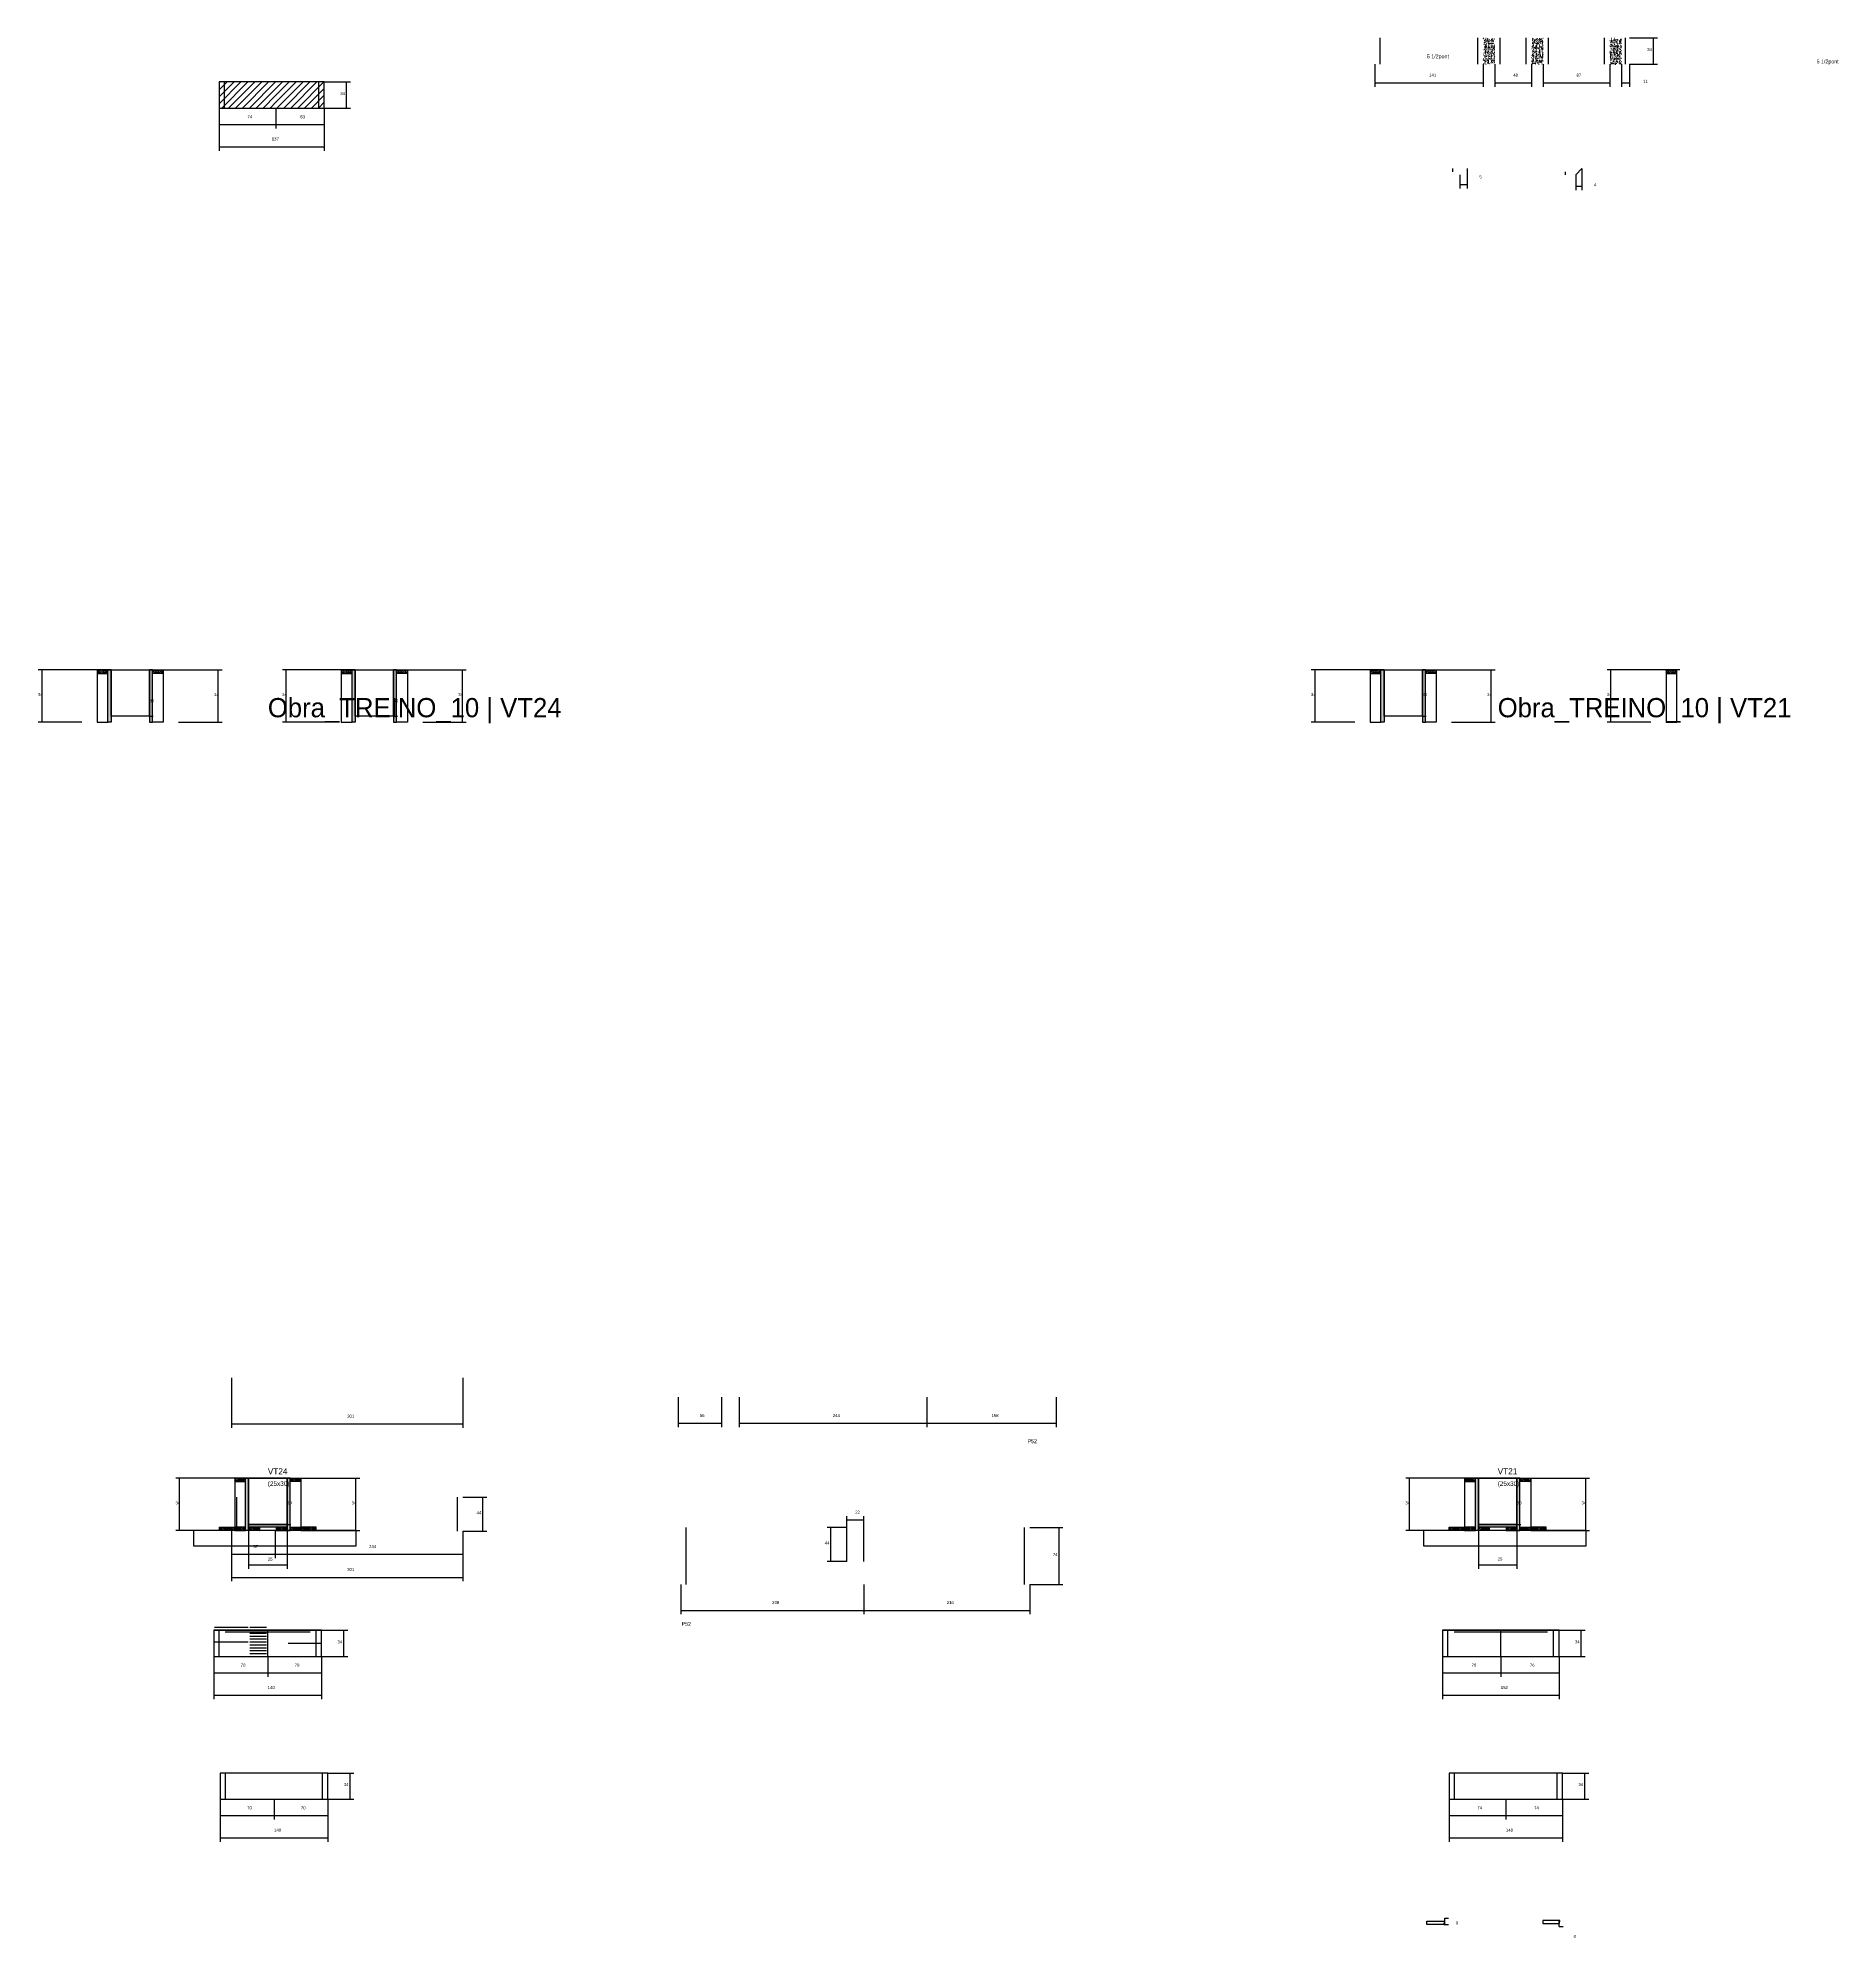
# Model space of a CAD drawing. Header units: metres. Extents: x -2848 to 22762, y -45195 to 1016.
# Drawn here: x 12501 to 14843, y -22598 to -20126 of the extents above; entities that cross this region are included whole.
import ezdxf

# ---------------------------------------------------------------- set-up
doc = ezdxf.new("R2010")
doc.units = ezdxf.units.M
for name, color, linetype in [('CONCRETO', 251, 'Continuous'), ('COTA', 4, 'Continuous'), ('Cota Seção (2x)', 4, 'Continuous'), ('Hachura', 253, 'Continuous'), ('LABEL_ID', 3, 'Continuous'), ('Madeira', 126, 'Continuous'), ('NOMENCLATURA', 7, 'Continuous'), ('Painéis', 200, 'Continuous'), ('SARR_2.2x7', 40, 'Continuous'), ('SARR_EDITAR', 141, 'Continuous'), ('Texto Seção', 7, 'Continuous')]:
    doc.layers.add(name, color=color, linetype=linetype)

msp = doc.modelspace()

# ---------------------------------------------------------------- hatches: boundary and pattern name
at = {"layer": 'COTA'}
h = msp.add_hatch(dxfattribs=at)
h.set_pattern_fill('AR-CONC', scale=0.03)
h.paths.add_polyline_path([(14381.3, -20160.3), (14396.3, -20160.3), (14396.3, -20126.3), (14381.3, -20126.3)])
h = msp.add_hatch(dxfattribs=at)
h.set_pattern_fill('AR-CONC', scale=0.03)
h.paths.add_polyline_path([(14459.1, -20126.3), (14444.1, -20126.3), (14444.1, -20160.3), (14459.1, -20160.3)])
h = msp.add_hatch(dxfattribs=at)
h.set_pattern_fill('AR-CONC', scale=0.03)
h.paths.add_polyline_path([(14546.1, -20126.3), (14561.1, -20126.3), (14561.1, -20160.3), (14546.1, -20160.3)])
at = {"layer": 'Hachura'}
h = msp.add_hatch(dxfattribs=at)
h.set_pattern_fill('ANSI31', scale=2)
h.paths.add_polyline_path([(12736.7, -20183.5), (12736.7, -20217.5), (12810.6, -20217.5), (12810.6, -20183.5)])
h = msp.add_hatch(dxfattribs=at)
h.set_pattern_fill('ANSI31', scale=2)
h.paths.add_polyline_path([(12810.6, -20183.5), (12810.6, -20217.5), (12873.5, -20217.5), (12873.5, -20183.5)])
h = msp.add_hatch(dxfattribs=at)
h.set_pattern_fill('ANSI31', scale=0.5)
h.paths.add_polyline_path([(12592, -20952.9), (12592, -20948.5), (12592, -20948.5), (12578, -20948.5), (12578, -20948.5), (12578, -20952.9), (12578, -20952.9), (12592, -20952.9)])
h = msp.add_hatch(color=8, dxfattribs=at)
h.dxf.hatch_style = 1
h.paths.add_polyline_path([(12592, -20948.5), (12596, -20948.5), (12596, -20948.5), (12596, -21016.5), (12596, -21016.5), (12592, -21016.5), (12592, -21016.5), (12592, -20948.5)])
h = msp.add_hatch(color=8, dxfattribs=at)
h.dxf.hatch_style = 1
h.paths.add_polyline_path([(12650, -20948.5), (12646, -20948.5), (12646, -20948.5), (12646, -21016.5), (12646, -21016.5), (12650, -21016.5), (12650, -21016.5), (12650, -20948.5)])
h = msp.add_hatch(dxfattribs=at)
h.set_pattern_fill('ANSI31', scale=0.5)
h.paths.add_polyline_path([(12650, -20952.9), (12650, -20948.5), (12650, -20948.5), (12664, -20948.5), (12664, -20948.5), (12664, -20952.9), (12664, -20952.9), (12650, -20952.9)])
h = msp.add_hatch(dxfattribs=at)
h.set_pattern_fill('ANSI31', scale=0.5)
h.paths.add_polyline_path([(12909.6, -20952.9), (12909.6, -20948.5), (12909.6, -20948.5), (12895.6, -20948.5), (12895.6, -20948.5), (12895.6, -20952.9), (12895.6, -20952.9), (12909.6, -20952.9)])
h = msp.add_hatch(color=8, dxfattribs=at)
h.dxf.hatch_style = 1
h.paths.add_polyline_path([(12909.6, -20948.5), (12913.6, -20948.5), (12913.6, -20948.5), (12913.6, -21016.5), (12913.6, -21016.5), (12909.6, -21016.5), (12909.6, -21016.5), (12909.6, -20948.5)])
h = msp.add_hatch(color=8, dxfattribs=at)
h.dxf.hatch_style = 1
h.paths.add_polyline_path([(12967.6, -20948.5), (12963.6, -20948.5), (12963.6, -20948.5), (12963.6, -21016.5), (12963.6, -21016.5), (12967.6, -21016.5), (12967.6, -21016.5), (12967.6, -20948.5)])
h = msp.add_hatch(dxfattribs=at)
h.set_pattern_fill('ANSI31', scale=0.5)
h.paths.add_polyline_path([(12967.6, -20952.9), (12967.6, -20948.5), (12967.6, -20948.5), (12981.6, -20948.5), (12981.6, -20948.5), (12981.6, -20952.9), (12981.6, -20952.9), (12967.6, -20952.9)])
h = msp.add_hatch(dxfattribs=at)
h.set_pattern_fill('ANSI31', scale=0.5)
h.paths.add_polyline_path([(14248.1, -20952.9), (14248.1, -20948.5), (14248.1, -20948.5), (14234.1, -20948.5), (14234.1, -20948.5), (14234.1, -20952.9), (14234.1, -20952.9), (14248.1, -20952.9)])
h = msp.add_hatch(color=8, dxfattribs=at)
h.dxf.hatch_style = 1
h.paths.add_polyline_path([(14248.1, -20948.5), (14252.1, -20948.5), (14252.1, -20948.5), (14252.1, -21016.5), (14252.1, -21016.5), (14248.1, -21016.5), (14248.1, -21016.5), (14248.1, -20948.5)])
h = msp.add_hatch(color=8, dxfattribs=at)
h.dxf.hatch_style = 1
h.paths.add_polyline_path([(14306.1, -20948.5), (14302.1, -20948.5), (14302.1, -20948.5), (14302.1, -21016.5), (14302.1, -21016.5), (14306.1, -21016.5), (14306.1, -21016.5), (14306.1, -20948.5)])
h = msp.add_hatch(dxfattribs=at)
h.set_pattern_fill('ANSI31', scale=0.5)
h.paths.add_polyline_path([(14306.1, -20952.9), (14306.1, -20948.5), (14306.1, -20948.5), (14320.1, -20948.5), (14320.1, -20948.5), (14320.1, -20952.9), (14320.1, -20952.9), (14306.1, -20952.9)])
h = msp.add_hatch(dxfattribs=at)
h.set_pattern_fill('ANSI31', scale=0.5)
h.paths.add_polyline_path([(14633.1, -20952.9), (14633.1, -20948.5), (14633.1, -20948.5), (14619.1, -20948.5), (14619.1, -20948.5), (14619.1, -20952.9), (14619.1, -20952.9), (14633.1, -20952.9)])
h = msp.add_hatch(dxfattribs=at)
h.set_pattern_fill('ANSI31', scale=0.5)
h.paths.add_polyline_path([(12771, -22004.4), (12771, -22000), (12771, -22000), (12757, -22000), (12757, -22000), (12757, -22004.4), (12757, -22004.4), (12771, -22004.4)])
h = msp.add_hatch(color=8, dxfattribs=at)
h.dxf.hatch_style = 1
h.paths.add_polyline_path([(12771, -22000), (12775, -22000), (12775, -22000), (12775, -22068), (12775, -22068), (12771, -22068), (12771, -22068), (12771, -22000)])
h = msp.add_hatch(color=8, dxfattribs=at)
h.dxf.hatch_style = 1
h.paths.add_polyline_path([(12829, -22000), (12825, -22000), (12825, -22000), (12825, -22068), (12825, -22068), (12829, -22068), (12829, -22068), (12829, -22000)])
h = msp.add_hatch(dxfattribs=at)
h.set_pattern_fill('ANSI31', scale=0.5)
h.paths.add_polyline_path([(12829, -22004.4), (12829, -22000), (12829, -22000), (12843, -22000), (12843, -22000), (12843, -22004.4), (12843, -22004.4), (12829, -22004.4)])
h = msp.add_hatch(dxfattribs=at)
h.set_pattern_fill('ANSI31', scale=0.5)
h.paths.add_polyline_path([(14371, -22004.4), (14371, -22000), (14371, -22000), (14357, -22000), (14357, -22000), (14357, -22004.4), (14357, -22004.4), (14371, -22004.4)])
h = msp.add_hatch(color=8, dxfattribs=at)
h.dxf.hatch_style = 1
h.paths.add_polyline_path([(14371, -22000), (14375, -22000), (14375, -22000), (14375, -22068), (14375, -22068), (14371, -22068), (14371, -22068), (14371, -22000)])
h = msp.add_hatch(color=8, dxfattribs=at)
h.dxf.hatch_style = 1
h.paths.add_polyline_path([(14429, -22000), (14425, -22000), (14425, -22000), (14425, -22068), (14425, -22068), (14429, -22068), (14429, -22068), (14429, -22000)])
h = msp.add_hatch(dxfattribs=at)
h.set_pattern_fill('ANSI31', scale=0.5)
h.paths.add_polyline_path([(14429, -22004.4), (14429, -22000), (14429, -22000), (14443, -22000), (14443, -22000), (14443, -22004.4), (14443, -22004.4), (14429, -22004.4)])
h = msp.add_hatch(dxfattribs=at)
h.set_pattern_fill('ANSI31', scale=0.5)
h.paths.add_polyline_path([(12737, -22068), (12737, -22063.6), (12737, -22063.6), (12757, -22063.6), (12757, -22063.6), (12757, -22068), (12757, -22068), (12737, -22068)])
h = msp.add_hatch(dxfattribs=at)
h.set_pattern_fill('ANSI31', scale=0.5)
h.paths.add_polyline_path([(12771, -22068), (12771, -22063.6), (12771, -22063.6), (12757, -22063.6), (12757, -22063.6), (12757, -22068), (12757, -22068), (12771, -22068)])
h = msp.add_hatch(color=8, dxfattribs=at)
h.dxf.hatch_style = 1
h.paths.add_polyline_path([(12775, -22063.6), (12775, -22060), (12775, -22060), (12825, -22060), (12825, -22060), (12825, -22063.6), (12825, -22063.6), (12775, -22063.6)])
h = msp.add_hatch(dxfattribs=at)
h.set_pattern_fill('ANSI31', scale=0.5)
h.paths.add_polyline_path([(12775, -22068), (12775, -22063.6), (12775, -22063.6), (12789, -22063.6), (12789, -22063.6), (12789, -22068), (12789, -22068), (12775, -22068)])
h = msp.add_hatch(dxfattribs=at)
h.set_pattern_fill('ANSI31', scale=0.5)
h.paths.add_polyline_path([(12825, -22068), (12825, -22063.6), (12825, -22063.6), (12811, -22063.6), (12811, -22063.6), (12811, -22068), (12811, -22068), (12825, -22068)])
h = msp.add_hatch(dxfattribs=at)
h.set_pattern_fill('ANSI31', scale=0.5)
h.paths.add_polyline_path([(12829, -22068), (12829, -22063.6), (12829, -22063.6), (12843, -22063.6), (12843, -22063.6), (12843, -22068), (12843, -22068), (12829, -22068)])
h = msp.add_hatch(dxfattribs=at)
h.set_pattern_fill('ANSI31', scale=0.5)
h.paths.add_polyline_path([(12863, -22068), (12863, -22063.6), (12863, -22063.6), (12843, -22063.6), (12843, -22063.6), (12843, -22068), (12843, -22068), (12863, -22068)])
h = msp.add_hatch(dxfattribs=at)
h.set_pattern_fill('ANSI31', scale=0.5)
h.paths.add_polyline_path([(14337, -22068), (14337, -22063.6), (14337, -22063.6), (14357, -22063.6), (14357, -22063.6), (14357, -22068), (14357, -22068), (14337, -22068)])
h = msp.add_hatch(dxfattribs=at)
h.set_pattern_fill('ANSI31', scale=0.5)
h.paths.add_polyline_path([(14371, -22068), (14371, -22063.6), (14371, -22063.6), (14357, -22063.6), (14357, -22063.6), (14357, -22068), (14357, -22068), (14371, -22068)])
h = msp.add_hatch(color=8, dxfattribs=at)
h.dxf.hatch_style = 1
h.paths.add_polyline_path([(14375, -22063.6), (14375, -22060), (14375, -22060), (14425, -22060), (14425, -22060), (14425, -22063.6), (14425, -22063.6), (14375, -22063.6)])
h = msp.add_hatch(dxfattribs=at)
h.set_pattern_fill('ANSI31', scale=0.5)
h.paths.add_polyline_path([(14375, -22068), (14375, -22063.6), (14375, -22063.6), (14389, -22063.6), (14389, -22063.6), (14389, -22068), (14389, -22068), (14375, -22068)])
h = msp.add_hatch(dxfattribs=at)
h.set_pattern_fill('ANSI31', scale=0.5)
h.paths.add_polyline_path([(14425, -22068), (14425, -22063.6), (14425, -22063.6), (14411, -22063.6), (14411, -22063.6), (14411, -22068), (14411, -22068), (14425, -22068)])
h = msp.add_hatch(dxfattribs=at)
h.set_pattern_fill('ANSI31', scale=0.5)
h.paths.add_polyline_path([(14429, -22068), (14429, -22063.6), (14429, -22063.6), (14443, -22063.6), (14443, -22063.6), (14443, -22068), (14443, -22068), (14429, -22068)])
h = msp.add_hatch(dxfattribs=at)
h.set_pattern_fill('ANSI31', scale=0.5)
h.paths.add_polyline_path([(14463, -22068), (14463, -22063.6), (14463, -22063.6), (14443, -22063.6), (14443, -22063.6), (14443, -22068), (14443, -22068), (14463, -22068)])

# ---------------------------------------------------------------- linework, layer by layer
at = {"layer": 'CONCRETO'}
for points in [[(12596, -20948.5), (12596, -20948.5), (12596, -20948.5), (12596, -20948.5), (12646, -20948.5), (12646, -20948.5), (12646, -20948.5), (12646, -21008.5), (12596, -21008.5), (12596, -20948.5)], [(12913.6, -20948.5), (12913.6, -20948.5), (12913.6, -20948.5), (12913.6, -20948.5), (12963.6, -20948.5), (12963.6, -20948.5), (12963.6, -20948.5), (12963.6, -21008.5), (12913.6, -21008.5), (12913.6, -20948.5)], [(14252.1, -20948.5), (14252.1, -20948.5), (14252.1, -20948.5), (14252.1, -20948.5), (14302.1, -20948.5), (14302.1, -20948.5), (14302.1, -20948.5), (14302.1, -21008.5), (14252.1, -21008.5), (14252.1, -20948.5)], [(12775, -22000), (12775, -22000), (12775, -22000), (12775, -22000), (12825, -22000), (12825, -22000), (12825, -22000), (12825, -22060), (12775, -22060), (12775, -22000)], [(12775, -22060), (12825, -22060), (12825, -22000), (12775, -22000)], [(14375, -22000), (14375, -22000), (14375, -22000), (14375, -22000), (14425, -22000), (14425, -22000), (14425, -22000), (14425, -22060), (14375, -22060), (14375, -22000)], [(14375, -22060), (14425, -22060), (14425, -22000), (14375, -22000)]]:
    msp.add_lwpolyline(points, close=True, dxfattribs=at)
at = {"layer": 'COTA'}
for p, q in [((14571.7, -20126.3), (14607.7, -20126.3)), ((14602.7, -20160.3), (14602.7, -20126.3)), ((14240.3, -20160.3), (14240.3, -20189.7)), ((14381.3, -20160.3), (14381.3, -20189.7)), ((14396.3, -20160.3), (14396.3, -20189.7)), ((14444.1, -20160.3), (14444.1, -20189.7)), ((14459.1, -20160.3), (14459.1, -20189.7)), ((14546.1, -20160.3), (14546.1, -20189.7)), ((14561.1, -20160.3), (14561.1, -20189.7)), ((14571.7, -20160.3), (14571.7, -20189.7)), ((14571.7, -20160.3), (14607.7, -20160.3)), ((12873.5, -20183.5), (12907.4, -20183.5)), ((12902.4, -20217.5), (12902.4, -20183.5)), ((14240.3, -20184.7), (14381.3, -20184.7)), ((14396.3, -20184.7), (14444.1, -20184.7)), ((14459.1, -20184.7), (14546.1, -20184.7)), ((14561.1, -20184.7), (14571.7, -20184.7)), ((12736.7, -20217.5), (12736.7, -20273)), ((12736.7, -20217.5), (12736.7, -20243.9)), ((12810.6, -20217.5), (12810.6, -20243.9)), ((12810.6, -20217.5), (12810.6, -20243.9)), ((12873.5, -20217.5), (12907.4, -20217.5)), ((12873.5, -20217.5), (12873.5, -20273)), ((12873.5, -20217.5), (12873.5, -20243.9)), ((12736.7, -20238.9), (12810.6, -20238.9)), ((12810.6, -20238.9), (12873.5, -20238.9)), ((12736.7, -20268), (12873.5, -20268)), ((14350.8, -20304.2), (14350.8, -20322.1)), ((14350.8, -20317.1), (14360.3, -20317.1)), ((14360.3, -20296.2), (14360.3, -20322.1)), ((14501.5, -20304.2), (14501.5, -20324.1)), ((14509.5, -20296.2), (14509.5, -20324.1)), ((14501.5, -20319.1), (14509.5, -20319.1)), ((12596, -20948.5), (12501.3, -20948.5)), ((12506.3, -21016.5), (12506.3, -20948.5)), ((12664, -20948.5), (12740.5, -20948.5)), ((12735.5, -21016.5), (12735.5, -20948.5)), ((12913.6, -20948.5), (12818.9, -20948.5)), ((12823.9, -21016.5), (12823.9, -20948.5)), ((12981.6, -20948.5), (13058.1, -20948.5)), ((13053.1, -21016.5), (13053.1, -20948.5)), ((14252.1, -20948.5), (14157.5, -20948.5)), ((14162.5, -21016.5), (14162.5, -20948.5)), ((14320.1, -20948.5), (14396.6, -20948.5)), ((14391.6, -21016.5), (14391.6, -20948.5)), ((14637.1, -20948.5), (14542.4, -20948.5)), ((14547.4, -21016.5), (14547.4, -20948.5)), ((12558, -21016.5), (12501.3, -21016.5)), ((12684, -21016.5), (12740.5, -21016.5)), ((12875.6, -21016.5), (12818.9, -21016.5)), ((13001.6, -21016.5), (13058.1, -21016.5)), ((14214.1, -21016.5), (14157.5, -21016.5)), ((14340.1, -21016.5), (14396.6, -21016.5)), ((14599.1, -21016.5), (14542.4, -21016.5)), ((12752.7, -21869.2), (12752.7, -21934.4)), ((13053.7, -21869.2), (13053.7, -21934.4)), ((12752.7, -21929.4), (13053.7, -21929.4)), ((12775, -22000), (12680.3, -22000)), ((12685.3, -22068), (12685.3, -22000)), ((12843, -22000), (12919.5, -22000)), ((12914.5, -22068), (12914.5, -22000)), ((14375, -22000), (14280.3, -22000)), ((14285.3, -22068), (14285.3, -22000)), ((14443, -22000), (14519.5, -22000)), ((14514.5, -22068), (14514.5, -22000)), ((13053.7, -22024.8), (13084.8, -22024.8)), ((13079.8, -22068.8), (13079.8, -22024.8)), ((12737, -22068), (12680.3, -22068)), ((12752.7, -22068.8), (12752.7, -22134)), ((12752.7, -22068.8), (12752.7, -22103.9)), ((12775, -22063.6), (12775, -22117.7)), ((12809.7, -22068.8), (12809.7, -22103.9)), ((12809.7, -22068.8), (12809.7, -22103.9)), ((12825, -22063.6), (12825, -22117.7)), ((12863, -22068), (12919.5, -22068)), ((13053.7, -22068.8), (13053.7, -22134)), ((13053.7, -22068.8), (13053.7, -22103.9)), ((13053.7, -22068.8), (13084.8, -22068.8)), ((14337, -22068), (14280.3, -22068)), ((14375, -22063.6), (14375, -22117.7)), ((14425, -22063.6), (14425, -22117.7)), ((14463, -22068), (14519.5, -22068)), ((12752.7, -22098.9), (12809.7, -22098.9)), ((12775, -22112.7), (12825, -22112.7)), ((12809.7, -22098.9), (13053.7, -22098.9)), ((14375, -22112.7), (14425, -22112.7)), ((12752.7, -22129), (13053.7, -22129)), ((12870, -22197.8), (12903.9, -22197.8)), ((12898.9, -22231.8), (12898.9, -22197.8)), ((14479.8, -22197.8), (14513.7, -22197.8)), ((14508.7, -22231.8), (14508.7, -22197.8)), ((12870, -22231.8), (12903.9, -22231.8)), ((14479.8, -22231.8), (14513.7, -22231.8)), ((12878, -22383.5), (12912, -22383.5)), ((12907, -22417.5), (12907, -22383.5)), ((14484.5, -22383.5), (14518.4, -22383.5)), ((14513.4, -22417.5), (14513.4, -22383.5)), ((12878, -22417.5), (12912, -22417.5)), ((14484.5, -22417.5), (14518.4, -22417.5))]:
    msp.add_line(p, q, dxfattribs=at)
at = {"layer": 'Cota Seção (2x)'}
for p, q in [((12646, -21008.5), (12646, -20948.5)), ((12646, -20948.5), (12651, -20948.5)), ((12963.6, -21008.5), (12963.6, -20948.5)), ((12963.6, -20948.5), (12968.6, -20948.5)), ((14302.1, -21008.5), (14302.1, -20948.5)), ((14302.1, -20948.5), (14307.1, -20948.5)), ((12646, -21008.5), (12651, -21008.5)), ((12963.6, -21008.5), (12968.6, -21008.5)), ((14302.1, -21008.5), (14307.1, -21008.5)), ((13333.7, -21894.4), (13333.7, -21933.4)), ((13390.2, -21894.4), (13390.2, -21933.4)), ((13413.2, -21894.4), (13413.2, -21933.4)), ((13657.2, -21894.4), (13657.2, -21933.4)), ((13657.2, -21894.4), (13657.2, -21933.4)), ((13825.7, -21894.4), (13825.7, -21933.4)), ((13333.7, -21928.4), (13390.2, -21928.4)), ((13413.2, -21928.4), (13657.2, -21928.4)), ((13657.2, -21928.4), (13825.7, -21928.4)), ((12825, -22060), (12825, -22000)), ((12825, -22000), (12830, -22000)), ((14425, -22060), (14425, -22000)), ((14425, -22000), (14430, -22000)), ((12825, -22060), (12830, -22060)), ((13553.2, -22064.3), (13527.6, -22064.3)), ((13532.6, -22108.3), (13532.6, -22064.3)), ((13553.2, -22108.3), (13553.2, -22049.2)), ((13553.2, -22054.2), (13575.2, -22054.2)), ((13575.2, -22108.3), (13575.2, -22049.2)), ((13791.2, -22064.3), (13834.3, -22064.3)), ((13829.3, -22138.3), (13829.3, -22064.3)), ((14425, -22060), (14430, -22060)), ((13553.2, -22108.3), (13527.6, -22108.3)), ((13337.2, -22138.3), (13337.2, -22176.9)), ((13575.2, -22138.3), (13575.2, -22176.9)), ((13575.2, -22138.3), (13575.2, -22176.9)), ((13791.2, -22138.3), (13834.3, -22138.3)), ((13791.2, -22138.3), (13791.2, -22176.9)), ((13337.2, -22171.9), (13575.2, -22171.9)), ((13575.2, -22171.9), (13791.2, -22171.9)), ((12729.6, -22231.8), (12729.6, -22287.3)), ((12729.6, -22231.8), (12729.6, -22258.2)), ((12799.8, -22231.8), (12799.8, -22258.2)), ((12799.8, -22231.8), (12799.8, -22258.2)), ((12870, -22231.8), (12870, -22287.3)), ((12870, -22231.8), (12870, -22258.2)), ((14328.3, -22231.8), (14328.3, -22287.3)), ((14328.3, -22231.8), (14328.3, -22258.2)), ((14404, -22231.8), (14404, -22258.2)), ((14404, -22231.8), (14404, -22258.2)), ((14479.8, -22231.8), (14479.8, -22287.3)), ((14479.8, -22231.8), (14479.8, -22258.2)), ((12729.6, -22253.2), (12799.8, -22253.2)), ((12799.8, -22253.2), (12870, -22253.2)), ((14328.3, -22253.2), (14404, -22253.2)), ((14404, -22253.2), (14479.8, -22253.2)), ((12729.6, -22282.3), (12870, -22282.3)), ((14328.3, -22282.3), (14479.8, -22282.3)), ((12738.1, -22417.5), (12738.1, -22473)), ((12738.1, -22417.5), (12738.1, -22443.9)), ((12808.1, -22417.5), (12808.1, -22443.9)), ((12808.1, -22417.5), (12808.1, -22443.9)), ((12878, -22417.5), (12878, -22473)), ((12878, -22417.5), (12878, -22443.9)), ((14336.7, -22417.5), (14336.7, -22473)), ((14336.7, -22417.5), (14336.7, -22443.9)), ((14410.6, -22417.5), (14410.6, -22443.9)), ((14410.6, -22417.5), (14410.6, -22443.9)), ((14484.5, -22417.5), (14484.5, -22473)), ((14484.5, -22417.5), (14484.5, -22443.9)), ((12738.1, -22438.9), (12808.1, -22438.9)), ((12808.1, -22438.9), (12878, -22438.9)), ((14336.7, -22438.9), (14410.6, -22438.9)), ((14410.6, -22438.9), (14484.5, -22438.9)), ((12738.1, -22468), (12878, -22468)), ((14336.7, -22468), (14484.5, -22468)), ((14330, -22580.4), (14336.1, -22580.4)), ((14331.1, -22580.4), (14331.1, -22572.4)), ((14331.1, -22572.4), (14336.1, -22572.4)), ((14480.9, -22575.2), (14475.1, -22575.2)), ((14480.1, -22583.2), (14480.1, -22575.2)), ((14480.1, -22583.2), (14485.1, -22583.2))]:
    msp.add_line(p, q, dxfattribs=at)
at = {"layer": 'Madeira'}
for points in [[(12592, -20952.9), (12592, -20948.5), (12578, -20948.5), (12578, -20952.9)], [(12592, -20948.5), (12578, -20948.5), (12578, -21016.5), (12592, -21016.5)], [(12650, -20952.9), (12650, -20948.5), (12664, -20948.5), (12664, -20952.9)], [(12650, -20948.5), (12664, -20948.5), (12664, -21016.5), (12650, -21016.5)], [(12909.6, -20952.9), (12909.6, -20948.5), (12895.6, -20948.5), (12895.6, -20952.9)], [(12909.6, -20948.5), (12895.6, -20948.5), (12895.6, -21016.5), (12909.6, -21016.5)], [(12967.6, -20952.9), (12967.6, -20948.5), (12981.6, -20948.5), (12981.6, -20952.9)], [(12967.6, -20948.5), (12981.6, -20948.5), (12981.6, -21016.5), (12967.6, -21016.5)], [(14248.1, -20952.9), (14248.1, -20948.5), (14234.1, -20948.5), (14234.1, -20952.9)], [(14248.1, -20948.5), (14234.1, -20948.5), (14234.1, -21016.5), (14248.1, -21016.5)], [(14306.1, -20952.9), (14306.1, -20948.5), (14320.1, -20948.5), (14320.1, -20952.9)], [(14306.1, -20948.5), (14320.1, -20948.5), (14320.1, -21016.5), (14306.1, -21016.5)], [(14633.1, -20952.9), (14633.1, -20948.5), (14619.1, -20948.5), (14619.1, -20952.9)], [(14633.1, -20948.5), (14619.1, -20948.5), (14619.1, -21016.5), (14633.1, -21016.5)], [(12771, -22004.4), (12771, -22000), (12757, -22000), (12757, -22004.4)], [(12771, -22000), (12757, -22000), (12757, -22068), (12771, -22068)], [(12829, -22004.4), (12829, -22000), (12843, -22000), (12843, -22004.4)], [(12829, -22000), (12843, -22000), (12843, -22068), (12829, -22068)], [(14371, -22004.4), (14371, -22000), (14357, -22000), (14357, -22004.4)], [(14371, -22000), (14357, -22000), (14357, -22068), (14371, -22068)], [(14429, -22004.4), (14429, -22000), (14443, -22000), (14443, -22004.4)], [(14429, -22000), (14443, -22000), (14443, -22068), (14429, -22068)], [(12703.5, -22088), (12915.1, -22088), (12915.1, -22068), (12703.5, -22068)], [(12737, -22068), (12737, -22063.6), (12757, -22063.6), (12757, -22068)], [(12771, -22068), (12771, -22063.6), (12757, -22063.6), (12757, -22068)], [(12775, -22068), (12775, -22063.6), (12789, -22063.6), (12789, -22068)], [(12825, -22068), (12825, -22063.6), (12811, -22063.6), (12811, -22068)], [(12829, -22068), (12829, -22063.6), (12843, -22063.6), (12843, -22068)], [(12863, -22068), (12863, -22063.6), (12843, -22063.6), (12843, -22068)], [(14303.5, -22088), (14515.1, -22088), (14515.1, -22068), (14303.5, -22068)], [(14337, -22068), (14337, -22063.6), (14357, -22063.6), (14357, -22068)], [(14371, -22068), (14371, -22063.6), (14357, -22063.6), (14357, -22068)], [(14375, -22068), (14375, -22063.6), (14389, -22063.6), (14389, -22068)], [(14425, -22068), (14425, -22063.6), (14411, -22063.6), (14411, -22068)], [(14429, -22068), (14429, -22063.6), (14443, -22063.6), (14443, -22068)], [(14463, -22068), (14463, -22063.6), (14443, -22063.6), (14443, -22068)]]:
    msp.add_lwpolyline(points, close=True, dxfattribs=at)
at = {"layer": 'Painéis'}
for p, q in [((12775, -22068), (12775, -22000)), ((12825, -22068), (12825, -22000)), ((14375, -22068), (14375, -22000)), ((14425, -22068), (14425, -22000)), ((12775, -22060), (12825, -22060)), ((12775, -22063.6), (12775, -22060)), ((12825, -22063.6), (12825, -22060)), ((14375, -22060), (14425, -22060)), ((14375, -22063.6), (14375, -22060)), ((14425, -22063.6), (14425, -22060)), ((12729.6, -22197.8), (12870, -22197.8)), ((12799.8, -22231.8), (12799.8, -22197.8)), ((12870, -22231.8), (12870, -22197.8)), ((14328.3, -22197.8), (14479.8, -22197.8)), ((14404, -22231.8), (14404, -22197.8)), ((14479.8, -22231.8), (14479.8, -22197.8)), ((12729.6, -22231.8), (12870, -22231.8)), ((14328.3, -22231.8), (14479.8, -22231.8))]:
    msp.add_line(p, q, dxfattribs=at)
for points in [[(12736.7, -20217.5), (12873.5, -20217.5), (12873.5, -20183.5), (12736.7, -20183.5)], [(12592, -20948.5), (12596, -20948.5), (12596, -21016.5), (12592, -21016.5)], [(12650, -20948.5), (12646, -20948.5), (12646, -21016.5), (12650, -21016.5)], [(12909.6, -20948.5), (12913.6, -20948.5), (12913.6, -21016.5), (12909.6, -21016.5)], [(12967.6, -20948.5), (12963.6, -20948.5), (12963.6, -21016.5), (12967.6, -21016.5)], [(14248.1, -20948.5), (14252.1, -20948.5), (14252.1, -21016.5), (14248.1, -21016.5)], [(14306.1, -20948.5), (14302.1, -20948.5), (14302.1, -21016.5), (14306.1, -21016.5)], [(12771, -22000), (12775, -22000), (12775, -22068), (12771, -22068)], [(12829, -22000), (12825, -22000), (12825, -22068), (12829, -22068)], [(14371, -22000), (14375, -22000), (14375, -22068), (14371, -22068)], [(14429, -22000), (14425, -22000), (14425, -22068), (14429, -22068)], [(12775, -22063.6), (12775, -22060), (12825, -22060), (12825, -22063.6)], [(14375, -22063.6), (14375, -22060), (14425, -22060), (14425, -22063.6)], [(12729.6, -22231.8), (12870, -22231.8), (12870, -22197.8), (12729.6, -22197.8)], [(14328.3, -22231.8), (14479.8, -22231.8), (14479.8, -22197.8), (14328.3, -22197.8)], [(12738.1, -22417.5), (12878, -22417.5), (12878, -22383.5), (12738.1, -22383.5)], [(14336.7, -22417.5), (14484.5, -22417.5), (14484.5, -22383.5), (14336.7, -22383.5)], [(14330, -22580.4), (14308, -22580.4), (14308, -22576.4), (14330.5, -22576.4)], [(14480.9, -22575.2), (14458.9, -22575.2), (14458.9, -22579.2), (14480.5, -22579.2)]]:
    msp.add_lwpolyline(points, close=True, dxfattribs=at)
at = {"layer": 'SARR_2.2x7'}
for p, q in [((14247.3, -20160.3), (14247.3, -20126.3)), ((14374.3, -20160.3), (14374.3, -20126.3)), ((14403.3, -20160.3), (14403.3, -20126.3)), ((14437.1, -20160.3), (14437.1, -20126.3)), ((14466.1, -20160.3), (14466.1, -20126.3)), ((14539.1, -20160.3), (14539.1, -20126.3)), ((12743.7, -20217.5), (12743.7, -20183.5)), ((12866.5, -20217.5), (12866.5, -20183.5)), ((14341.8, -20300.2), (14341.8, -20296.2)), ((14488.3, -20304.2), (14488.3, -20300.2)), ((14501.5, -20304.2), (14509.5, -20296.2)), ((12759.7, -22068.8), (12759.7, -22024.8)), ((13046.7, -22068.8), (13046.7, -22024.8)), ((13344.2, -22138.3), (13344.2, -22064.3)), ((13784.2, -22138.3), (13784.2, -22064.3)), ((12730.6, -22193.62), (12774.4, -22193.62)), ((12776.4, -22193.62), (12798.4, -22193.62)), ((12730.6, -22212.71), (12774.4, -22212.71)), ((12736.6, -22231.8), (12736.6, -22197.8)), ((12744.6, -22200), (12799.8, -22200)), ((12776.4, -22201.58), (12798.4, -22201.58)), ((12776.4, -22205.36), (12798.4, -22205.36)), ((12776.4, -22209.13), (12798.4, -22209.13)), ((12776.4, -22212.71), (12798.4, -22212.71)), ((12776.4, -22212.91), (12798.4, -22212.91)), ((12776.4, -22216.69), (12798.4, -22216.69)), ((12776.4, -22220.47), (12798.4, -22220.47)), ((12799.8, -22200), (12855, -22200)), ((12826.4, -22197.44), (12869.4, -22197.44)), ((12826.4, -22214.62), (12869.4, -22214.62)), ((12863, -22231.8), (12863, -22197.8)), ((14335.3, -22231.8), (14335.3, -22197.8)), ((14343.3, -22200), (14404, -22200)), ((14404, -22200), (14464.8, -22200)), ((14472.8, -22231.8), (14472.8, -22197.8)), ((12776.4, -22224.24), (12798.4, -22224.24)), ((12776.4, -22228.02), (12798.4, -22228.02)), ((12745.1, -22417.5), (12745.1, -22383.5)), ((12871, -22417.5), (12871, -22383.5)), ((14343.7, -22417.5), (14343.7, -22383.5)), ((14477.5, -22417.5), (14477.5, -22383.5))]:
    msp.add_line(p, q, dxfattribs=at)
at = {"layer": 'SARR_EDITAR'}
msp.add_line((14566.4, -20160.3), (14566.4, -20126.3), dxfattribs=at)

# ---------------------------------------------------------------- texts
at = {"layer": 'COTA'}
for s, p in [('34', (14594.5, -20143.3)), ('141', (14310.8, -20176.6)), ('48', (14420.2, -20176.6)), ('87', (14502.6, -20176.6)), ('11', (14589.3, -20184.7)), ('34', (12894.2, -20200.5)), ('74', (12773.6, -20230.7)), ('63', (12842, -20230.8)), ('137', (12805.1, -20259.7)), ('5', (14376.3, -20309)), ('4', (14525.3, -20319.1)), ('34', (12500.8, -20982.5)), ('34', (12730, -20982.5)), ('34', (12818.4, -20982.5)), ('34', (13047.6, -20982.5)), ('34', (14157, -20982.5)), ('34', (14386.1, -20982.5)), ('34', (14541.9, -20982.5)), ('301', (12903.2, -21921.2)), ('34', (12679.8, -22034)), ('34', (12909, -22034)), ('44', (13071.7, -22046.8)), ('34', (14279.8, -22034)), ('34', (14509, -22034)), ('57', (12781.2, -22090.8)), ('244', (12931.7, -22090.8)), ('25', (12800, -22107.2)), ('301', (12903.2, -22120.8)), ('25', (14400, -22107.2)), ('34', (12890.7, -22214.8)), ('34', (14500.5, -22214.8)), ('34', (12898.8, -22400.5)), ('34', (14505.2, -22400.5))]:
    msp.add_text(s, height=4, dxfattribs=at).set_placement(p)
at = {"layer": 'Cota Seção (2x)'}
for s, p in [('30', (14302.1, -20982.5)), ('30', (12646, -20990.5)), ('30', (12963.6, -20990.5)), ('56', (13362, -21920.3)), ('244', (13535.2, -21920.3)), ('168', (13741.5, -21920.3)), ('30', (12825, -22034)), ('22', (13564.2, -22046.2)), ('30', (14425, -22034)), ('44', (13524.5, -22086.3)), ('74', (13821.3, -22101.3)), ('238', (13456.2, -22163.6)), ('216', (13683.2, -22163.8)), ('70', (12764.7, -22245.1)), ('70', (12834.9, -22245.1)), ('76', (14366.1, -22245.1)), ('76', (14441.9, -22245.1)), ('140', (12799.8, -22274.2)), ('152', (14404, -22274.2)), ('70', (12773.1, -22430.8)), ('70', (12843, -22430.8)), ('74', (14373.6, -22430.7)), ('74', (14447.5, -22430.7)), ('140', (12808.1, -22459.7)), ('148', (14410.6, -22459.9)), ('0', (14345.4, -22580.5)), ('0', (14498.8, -22598.1))]:
    msp.add_text(s, height=4, dxfattribs=at).set_placement(p)
at = {"layer": 'LABEL_ID'}
for s, p in [('Obra_TREINO_10 | VT24', (12800, -21010)), ('Obra_TREINO_10 | VT21', (14400, -21010))]:
    msp.add_text(s, height=25, dxfattribs=at).set_placement(p)
at = {"layer": 'NOMENCLATURA'}
for s, p in [('5 1/2pont', (14307.8, -20152.7)), ('5 1/2pont', (14814.9, -20159.3)), ('P52', (13788.3, -21954.4)), ('P52', (13338.3, -22191.9))]:
    msp.add_text(s, height=5, dxfattribs=at).set_placement(p)
at = {"layer": 'Texto Seção'}
for s, height, p in [('VT24', 8, (12800, -21995)), ('VT21', 8, (14400, -21995)), ('(25x30)', 6, (12800, -22010)), ('(25x30)', 6, (14400, -22010))]:
    msp.add_text(s, height=height, dxfattribs=at).set_placement(p)

doc.saveas('drawing.dxf')
